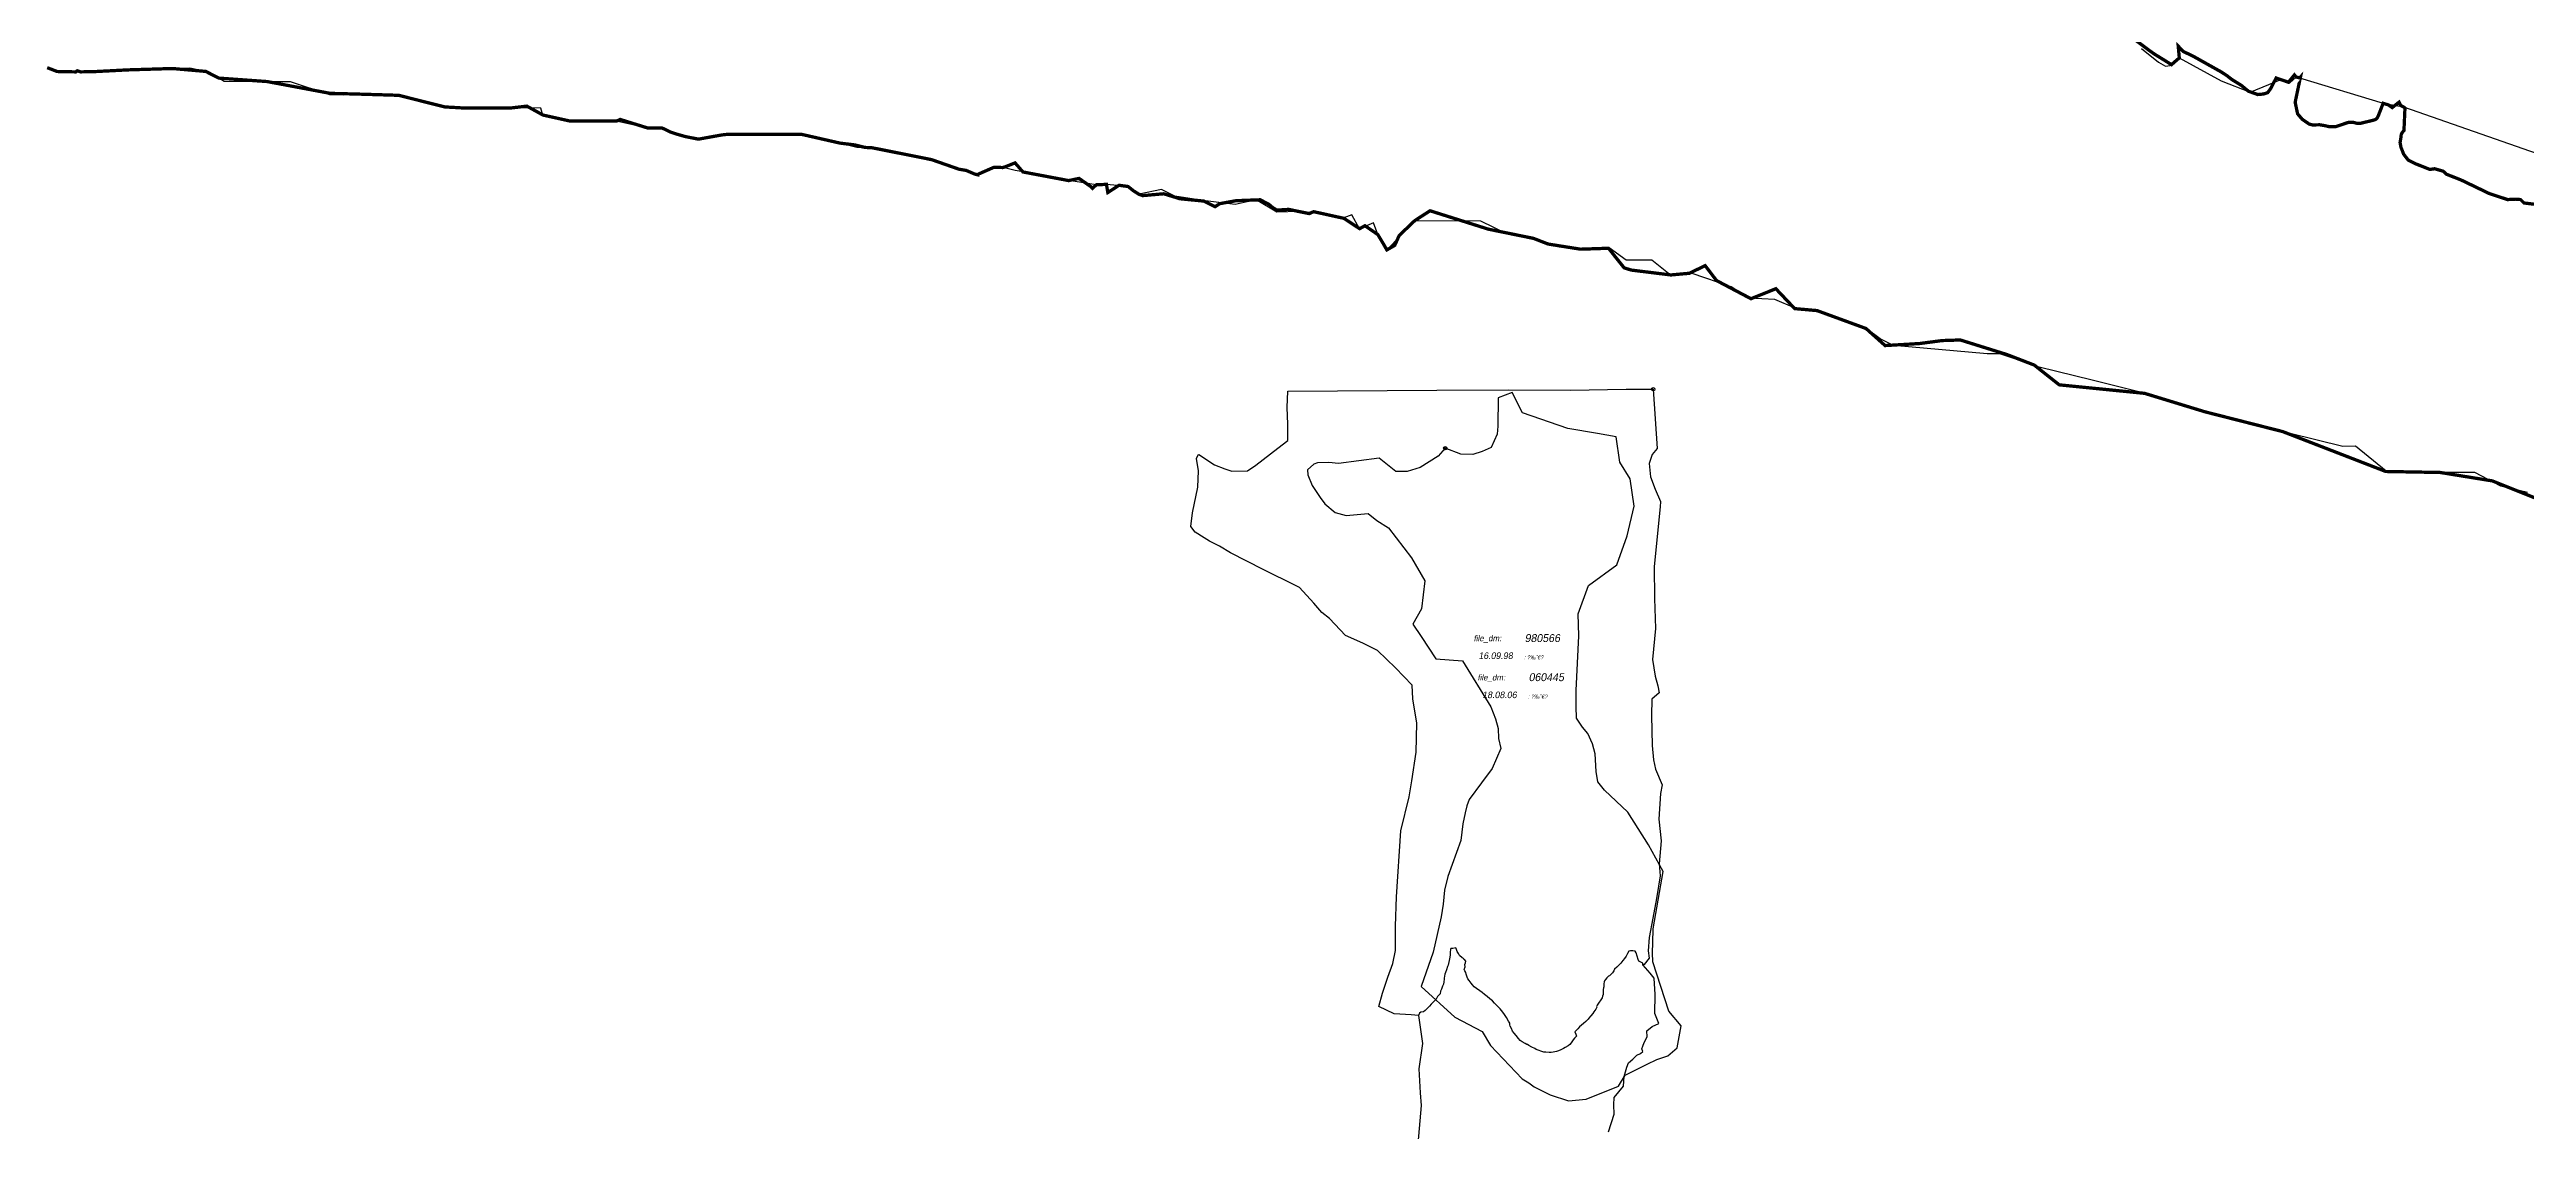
# Model space of a CAD drawing. Header units: metres. Extents: x 116000 to 284092, y 365136 to 804542.
# Drawn here: x 232228 to 235986, y 715798 to 717440 of the extents above; entities that cross this region are included whole.
import ezdxf
from ezdxf.enums import TextEntityAlignment as Align

# ---------------------------------------------------------------- set-up
doc = ezdxf.new("R2010")
doc.units = ezdxf.units.M
doc.header["$LTSCALE"] = 0.075
for name, color, linetype in [('060445', 6, 'Continuous'), ('080732', 30, 'Continuous'), ('10', 7, 'Continuous'), ('4', 7, 'Continuous'), ('7', 7, 'Continuous'), ('980566', 3, 'Continuous')]:
    doc.layers.add(name, color=color, linetype=linetype)
doc.styles.add('HEBTXT', font='HEBTXT.shx')

# ---------------------------------------------------------------- blocks, each defined once
blk = doc.blocks.new('DM_AREA')
at = {"layer": '10'}
blk.add_circle((0, 0), 2.5, dxfattribs=at)
at = {"layer": '4', "style": 'HEBTXT', "oblique": 10}
blk.add_attdef('DATE', text='', height=10, dxfattribs=at).set_placement((9.9, 86.8), align=Align.RIGHT)
at = {"layer": '4', "style": 'HEBTXT', "oblique": 10, "flags": 8}
blk.add_attdef('DATAtxt', text='', height=6, dxfattribs=at).set_placement((41.8, 89.2), align=Align.MIDDLE)
at = {"layer": '7', "style": 'HEBTXT', "oblique": 10, "flags": 8}
blk.add_attdef('file_txt', text='', height=9, dxfattribs=at).set_placement((-28.4, 117.1), align=Align.MIDDLE)
at = {"layer": '7', "style": 'HEBTXT', "oblique": 10}
blk.add_attdef('FILE_DM', (28.1, 112.6), '', height=12, dxfattribs=at)

msp = doc.modelspace()

# ---------------------------------------------------------------- linework, layer by layer
at = {"layer": '060445', "color": 6, "flags": 128}
msp.add_lwpolyline([(234305.4, 715973.8), (234294.5, 715974.6), (234268.6, 715976.5), (234245.3, 715987.3), (234251, 716007.8), (234259, 716032.1), (234266.6, 716052.6), (234270.5, 716072.6), (234270.7, 716109.5), (234272.2, 716153.6), (234278.6, 716254), (234291.1, 716305.5), (234295.5, 716329.9), (234302, 716373.3), (234302.8, 716417.6), (234296.6, 716454.5), (234296, 716474.9), (234270.4, 716501.4), (234243.2, 716527.7), (234221, 716538.6), (234194.7, 716550.5), (234170.5, 716576.1), (234158.8, 716585.2), (234146.6, 716599.7), (234124.8, 716623.4), (234119.9, 716625.9), (234069.6, 716650.7), (234020.1, 716675.9), (234003.3, 716686.1), (233988.4, 716693.4), (233980.4, 716698.5), (233966.4, 716707.3), (233960.1, 716715.9), (233962.8, 716736.5), (233970.8, 716775.6), (233971.6, 716800.4), (233968.4, 716819.3), (233971.1, 716824.9), (233972.1, 716825.1), (233995.9, 716809.7), (234011.8, 716803.4), (234022.4, 716800.1), (234045.9, 716800.3), (234058.4, 716808.8), (234092, 716835), (234107, 716846.4), (234107, 716871.2), (234106.4, 716896.5), (234107, 716921.2), (234333.4, 716922.6), (234441.6, 716923.2), (234536.2, 716922.6), (234620.6, 716924.3), (234661.5, 716924.3), (234667.5, 716834.4), (234659.9, 716825), (234655.6, 716811.3), (234657.3, 716791.1), (234664.4, 716772.5), (234672.4, 716753.7), (234672.2, 716745.6), (234663, 716655.2), (234663.6, 716606.6), (234664.9, 716561.2), (234660.3, 716514.2), (234664.6, 716488.7), (234668.5, 716473.9), (234670.5, 716463.4), (234659.3, 716453.7), (234658.9, 716429.2), (234660.2, 716383.6), (234661.9, 716361.8), (234665, 716347.5), (234675.2, 716323.7), (234672.5, 716310.7), (234670.3, 716271.6), (234673.5, 716238.7), (234670.6, 716203.8), (234672, 716185.7), (234666.6, 716151.3), (234660.8, 716121.5), (234655.2, 716091.9), (234654.1, 716071.8), (234655.2, 716060.8), (234647.7, 716051), (234646.4, 716050), (234646, 716050.1), (234645.6, 716053.2), (234642.7, 716054.7), (234639.8, 716056.2), (234638.8, 716058.8), (234637.2, 716063.8), (234635.5, 716068.7), (234634.4, 716071.3), (234630.8, 716071.7), (234627.1, 716071.8), (234624.6, 716071.6), (234622.6, 716067.7), (234620.7, 716063.7), (234618.2, 716060.4), (234615.6, 716057), (234612.3, 716053.2), (234609, 716049.4), (234606.5, 716047.1), (234603, 716044), (234601.6, 716041.5), (234599.7, 716038.3), (234597.4, 716036.2), (234595, 716034.1), (234593.9, 716033.6), (234591, 716030.7), (234589.2, 716028.6), (234587.5, 716026.4), (234587.1, 716025.1), (234586.8, 716021.3), (234586.5, 716017.5), (234585.9, 716015.9), (234585.8, 716013.1), (234585.7, 716008.4), (234585.6, 716005.6), (234584.8, 716003), (234584, 716000.5), (234581.9, 715997.5), (234578.4, 715992.4), (234576.3, 715989.4), (234575.7, 715987.6), (234575.9, 715986.2), (234574.9, 715984.6), (234574.3, 715983.6), (234571.6, 715979.4), (234569.9, 715976.8), (234566.7, 715973), (234563.5, 715969.2), (234563.3, 715968.3), (234562.2, 715967.6), (234559.1, 715964.6), (234555.9, 715961.7), (234552.8, 715959.2), (234549.8, 715956.7), (234547.2, 715953.3), (234544.9, 715951.2), (234542.8, 715949), (234544.1, 715945.6), (234545.4, 715942.2), (234542.1, 715939.4), (234540.1, 715936.7), (234536.9, 715932.2), (234534.9, 715929.5), (234532.4, 715927.8), (234528, 715925.1), (234525.3, 715923.5), (234521.5, 715921.6), (234517.6, 715919.9), (234514.6, 715919.2), (234509.7, 715918.2), (234506.7, 715917.6), (234503.6, 715917.7), (234498.6, 715917.9), (234495.6, 715918.1), (234492.4, 715919.1), (234487.2, 715921), (234484.1, 715922.2), (234481.7, 715923.5), (234477.4, 715925.9), (234473, 715928.3), (234470.7, 715929.6), (234469.7, 715929.7), (234467.1, 715931.3), (234462.7, 715934), (234459.8, 715935.8), (234457.1, 715939), (234453.6, 715943.4), (234450.8, 715946.8), (234448.2, 715950.2), (234446.4, 715953.8), (234444.7, 715957.4), (234444.2, 715959.6), (234443.8, 715961.9), (234442, 715965.2), (234438.9, 715970.6), (234437, 715973.8), (234434.9, 715976.7), (234431.4, 715981.3), (234429.2, 715984.1), (234426, 715987.4), (234420.7, 715992.6), (234417.5, 715995.8), (234413.5, 715999.2), (234409.5, 716002.6), (234405.8, 716005.6), (234402, 716008.6), (234398.7, 716011), (234393.4, 716014.9), (234390.1, 716017.3), (234390.1, 716017.3), (234387.2, 716020.3), (234385.3, 716022.8), (234382.2, 716026.9), (234380.4, 716029.5), (234379.5, 716032), (234378, 716036.3), (234377.1, 716038.8), (234375.9, 716041.3), (234374.8, 716043.8), (234376, 716047.6), (234375.8, 716051.3), (234376.5, 716053.7), (234377.1, 716056), (234375.1, 716058.7), (234374.3, 716059.3), (234373.9, 716060.3), (234371.5, 716061.2), (234367.8, 716064.7), (234365.9, 716067.8), (234364.1, 716071), (234363, 716074), (234362.2, 716076.2), (234357.6, 716075.5), (234354.5, 716075.6), (234354.2, 716073.7), (234353.7, 716069.9), (234353.3, 716065.4), (234352.7, 716059.8), (234352.1, 716057.1), (234351.1, 716052.8), (234350.5, 716050.3), (234349.6, 716047.9), (234348, 716043.3), (234346.3, 716038.8), (234345.5, 716036.3), (234344.9, 716033.4), (234344.4, 716030.4), (234344.6, 716028.7), (234344, 716025), (234343.3, 716021.3), (234342.1, 716018.4), (234340.2, 716013.7), (234339, 716010.8), (234338.3, 716006.7), (234334.3, 716002.8), (234333.2, 716000.8), (234332.1, 715998.7), (234329.3, 715995.7), (234324.8, 715990.8), (234322, 715987.8), (234319.6, 715985.4), (234315.6, 715981.4), (234313.2, 715979.1), (234309.2, 715978.6), (234307.2, 715977.4), (234305.4, 715973.8)], close=True, dxfattribs=at)
msp.add_lwpolyline([(234593.7, 715797), (234602.2, 715824.1), (234601.8, 715838.3), (234602.2, 715849.1), (234616.3, 715866.7), (234617.1, 715874.3), (234617.7, 715881.4), (234619.3, 715888.3), (234621.4, 715895.2), (234624, 715902.1), (234630.5, 715907.6), (234636.9, 715913.7), (234642.5, 715916), (234645.9, 715919.1), (234644.2, 715923), (234645.6, 715927.2), (234647.6, 715932.6), (234652.6, 715941.6), (234651.8, 715950.5), (234660.2, 715957), (234670, 715961.5), (234664.2, 715976.7), (234664.3, 716005.6), (234663, 716030.6), (234656.7, 716038.2), (234646.4, 716050), (234646, 716050.1), (234645.6, 716053.2), (234642.7, 716054.7), (234639.8, 716056.2), (234638.8, 716058.8), (234637.2, 716063.8), (234635.5, 716068.7), (234634.4, 716071.3), (234630.8, 716071.7), (234627.1, 716071.8), (234624.6, 716071.6), (234622.6, 716067.7), (234620.7, 716063.7), (234618.2, 716060.4), (234615.6, 716057), (234612.3, 716053.2), (234609, 716049.4), (234606.5, 716047.1), (234603, 716044), (234601.6, 716041.5), (234599.7, 716038.3), (234597.4, 716036.2), (234595, 716034.1), (234593.9, 716033.6), (234591, 716030.7), (234589.2, 716028.6), (234587.5, 716026.4), (234587.1, 716025.1), (234586.8, 716021.3), (234586.5, 716017.5), (234585.9, 716015.9), (234585.8, 716013.1), (234585.7, 716008.4), (234585.6, 716005.6), (234584.8, 716003), (234584, 716000.5), (234581.9, 715997.5), (234578.4, 715992.4), (234576.3, 715989.4), (234575.7, 715987.6), (234575.9, 715986.2), (234574.9, 715984.6), (234574.3, 715983.6), (234571.6, 715979.4), (234569.9, 715976.8), (234566.7, 715973), (234563.5, 715969.2), (234563.3, 715968.3), (234562.2, 715967.6), (234559.1, 715964.6), (234555.9, 715961.7), (234552.8, 715959.2), (234549.8, 715956.7), (234547.2, 715953.3), (234544.9, 715951.2), (234542.8, 715949), (234544.1, 715945.6), (234545.4, 715942.2), (234542.1, 715939.4), (234540.1, 715936.7), (234536.9, 715932.2), (234534.9, 715929.5), (234532.4, 715927.8), (234528, 715925.1), (234525.3, 715923.5), (234521.5, 715921.6), (234517.6, 715919.9), (234514.6, 715919.2), (234509.7, 715918.2), (234506.7, 715917.6), (234503.6, 715917.7), (234498.6, 715917.9), (234495.6, 715918.1), (234492.4, 715919.1), (234487.2, 715921), (234484.1, 715922.2), (234481.7, 715923.5), (234477.4, 715925.9), (234473, 715928.3), (234470.7, 715929.6), (234469.7, 715929.7), (234467.1, 715931.3), (234462.7, 715934), (234459.8, 715935.8), (234457.1, 715939), (234453.6, 715943.4), (234450.8, 715946.8), (234448.2, 715950.2), (234446.4, 715953.8), (234444.7, 715957.4), (234444.2, 715959.6), (234443.8, 715961.9), (234442, 715965.2), (234438.9, 715970.6), (234437, 715973.8), (234434.9, 715976.7), (234431.4, 715981.3), (234429.2, 715984.1), (234426, 715987.4), (234420.7, 715992.6), (234417.5, 715995.8), (234413.5, 715999.2), (234409.5, 716002.6), (234405.8, 716005.6), (234402, 716008.6), (234398.7, 716011), (234393.4, 716014.9), (234390.1, 716017.3), (234390.1, 716017.3), (234387.2, 716020.3), (234385.3, 716022.8), (234382.2, 716026.9), (234380.4, 716029.5), (234379.5, 716032), (234378, 716036.3), (234377.1, 716038.8), (234375.9, 716041.3), (234374.8, 716043.8), (234376, 716047.6), (234375.8, 716051.3), (234376.5, 716053.7), (234377.1, 716056), (234375.1, 716058.7), (234374.3, 716059.3), (234373.9, 716060.3), (234371.5, 716061.2), (234367.8, 716064.7), (234365.9, 716067.8), (234364.1, 716071), (234363, 716074), (234362.2, 716076.2), (234357.6, 716075.5), (234354.5, 716075.6), (234354.2, 716073.7), (234353.7, 716069.9), (234353.3, 716065.4), (234352.7, 716059.8), (234352.1, 716057.1), (234351.1, 716052.8), (234350.5, 716050.3), (234349.6, 716047.9), (234348, 716043.3), (234346.3, 716038.8), (234345.5, 716036.3), (234344.9, 716033.4), (234344.4, 716030.4), (234344.6, 716028.7), (234344, 716025), (234343.3, 716021.3), (234342.1, 716018.4), (234340.2, 716013.7), (234339, 716010.8), (234338.3, 716006.7), (234334.3, 716002.8), (234333.2, 716000.8), (234332.1, 715998.7), (234329.3, 715995.7), (234324.8, 715990.8), (234322, 715987.8), (234319.6, 715985.4), (234315.6, 715981.4), (234313.2, 715979.1), (234309.2, 715978.6), (234307.2, 715977.4), (234305.4, 715973.8), (234311.4, 715931), (234306, 715892.8), (234308.1, 715856.2), (234309.7, 715837), (234304.3, 715779.2)], dxfattribs=at)
at = {"layer": '080732', "color": 30, "const_width": 5, "elevation": 63.9, "flags": 128}
for points in [[(235373.4, 717469), (235411.9, 717440.1), (235421.2, 717433.4), (235447.9, 717416.9), (235459.7, 717427.1), (235458.1, 717444.9), (235465.7, 717436.9), (235480.9, 717429.6), (235523.7, 717405.6), (235531.8, 717400.3), (235539.2, 717394.5), (235554, 717385.3), (235564.5, 717376.6), (235578.8, 717371.5), (235587.4, 717372.3), (235593.9, 717374.4), (235598.2, 717380.4), (235606.7, 717396.6), (235625.3, 717390.2), (235634.4, 717401.3), (235636.9, 717398.1), (235642.3, 717396.8), (235643.6, 717398.2), (235635.5, 717359.8), (235639.2, 717342.2), (235646.2, 717334), (235656.9, 717326.6), (235662.6, 717325.2), (235667.7, 717325.5), (235672.7, 717325.6), (235679.6, 717324.5), (235687.8, 717322.6), (235697.5, 717322.9), (235715.7, 717329.1), (235723.6, 717329.3), (235728.5, 717328), (235733.6, 717327.6), (235754.4, 717332.6), (235757.2, 717333.5), (235759.5, 717335.4), (235761.4, 717338.6), (235769, 717358.2), (235777.2, 717355.7), (235782.7, 717351.7), (235793.1, 717359.9), (235795.5, 717355), (235799.7, 717352.9), (235802.1, 717350.9), (235800.6, 717317), (235797.5, 717313.2), (235796.4, 717310.6), (235796, 717306.3), (235794.7, 717298.9), (235794.7, 717298.9), (235795.9, 717291.8), (235800.1, 717281), (235806.9, 717272.2), (235817, 717266.9), (235840, 717257.8), (235847, 717258.9), (235860, 717255.2), (235865.2, 717250.5), (235887.1, 717241.9), (235929.7, 717221.4), (235957.7, 717212.1), (235970.1, 717212.7), (235977.5, 717212.1), (235982.7, 717206.9), (236040, 717200.1)], [(236159.5, 716695.2), (235934.8, 716785.1), (235855.7, 716797.9), (235773, 716799.4), (235616.8, 716859.9), (235498.6, 716890), (235407.1, 716918), (235277.6, 716930.9), (235239.7, 716960.9), (235197.9, 716977), (235127.5, 716999), (235100, 716998.1), (235065.6, 716993.6), (235013.4, 716990.5), (234984.4, 717016.4), (234910.1, 717043.6), (234876.2, 717046.6), (234847.6, 717076.8), (234809.9, 717061.6), (234757.6, 717089.2), (234740.4, 717111.8), (234716.2, 717100.2), (234688.3, 717097.7), (234628.1, 717105.1), (234617.4, 717108.5), (234593.7, 717138.2), (234551.2, 717136.8), (234502.1, 717144.6), (234479.9, 717153.2), (234411.3, 717167.2), (234323, 717195.1), (234299.7, 717180.1), (234276.1, 717157.5), (234269.4, 717142.6), (234257.4, 717135.7), (234252.5, 717144.3), (234243.7, 717159), (234224.2, 717172.4), (234216.1, 717167.9), (234192.3, 717183.6), (234146.5, 717193.7), (234139.3, 717190.9), (234124.3, 717193.9), (234108.5, 717197.2), (234090.4, 717196.1), (234084.1, 717200.1), (234078.4, 717204.9), (234065.2, 717211.8), (234028.7, 717210.4), (234004, 717205.9), (233996.8, 717201.3), (233979.6, 717209.8), (233943.1, 717213.4), (233918.9, 717220.9), (233886.9, 717218.1), (233881.4, 717220.1), (233873, 717225.4), (233864.9, 717231.9), (233851.1, 717233.8), (233834.1, 717222.8), (233832, 717235.2), (233816.5, 717234.5), (233810.9, 717229.1), (233808.4, 717231.7), (233790.4, 717244.2), (233774.7, 717240.9), (233705.3, 717254), (233693.3, 717267.8), (233679, 717262), (233674.6, 717260.7), (233661.6, 717261.2), (233649.6, 717256), (233637.2, 717250.5), (233637, 717249.6), (233631.7, 717251), (233619.3, 717256.3), (233608.2, 717258.2), (233567, 717272.6), (233551.9, 717275.7), (233491.1, 717287.8), (233476, 717290.8), (233465.9, 717291.2), (233450.3, 717295), (233427.7, 717297.8), (233369.4, 717311.1), (233268.8, 717311.1), (233262.7, 717311.1), (233256.7, 717311.1), (233248.7, 717310.2), (233239.1, 717308.5), (233213, 717303.8), (233193.6, 717307.6), (233180.8, 717311.2), (233171, 717314.4), (233158.1, 717320.6), (233136, 717320.7), (233094.3, 717333.7), (233088.7, 717331.2), (233018.3, 717331.2), (232977.1, 717340.4), (232952.6, 717353.9), (232928.3, 717351.1), (232884.1, 717351.1), (232856.4, 717351.1), (232828.2, 717352.7), (232758.3, 717370.3), (232729.7, 717371.2), (232692.6, 717372.3), (232654.2, 717373.3), (232558.7, 717391.2), (232485.5, 717396.4), (232465.4, 717406.6), (232414.9, 717411), (232346.5, 717408.9), (232298.7, 717406.4), (232275.7, 717405.9), (232270.6, 717407.6), (232268.4, 717405.9), (232244.3, 717406.3), (232239.9, 717406.5), (232224.9, 717412.3)]]:
    msp.add_lwpolyline(points, dxfattribs=at)
at = {"layer": '080732', "color": 140, "elevation": 60, "flags": 128}
for points in [[(235402.4, 717441.5), (235428, 717420.8), (235438.9, 717414.8), (235449.2, 717415.9), (235459.7, 717427.1), (235523.2, 717392.1), (235567, 717374.9), (235615.4, 717394.7), (235627.5, 717389.2), (235636.9, 717398.1), (235642.3, 717396.8), (235769, 717358.2), (235799.7, 717352.9), (236119.8, 717241)], [(235987.9, 716767.7), (235947.8, 716777.2), (235908.3, 716797.8), (235855.7, 716797.9), (235773.5, 716799.9), (235727.3, 716837.8), (235707.8, 716837.2), (235627.8, 716857.2), (235495.5, 716892), (235406.6, 716918.3), (235327.3, 716937.8), (235247.3, 716957.8), (235239.7, 716960.9), (235230.2, 716963.6), (235187.3, 716977.8), (235168.3, 716977.8), (235025.9, 716990.8), (235005.7, 717000.8), (234983.9, 717016.9), (234906, 717044.6), (234876.7, 717047.1), (234845.9, 717060.6), (234806.4, 717062.4), (234780, 717079.5), (234720.5, 717100), (234687.3, 717097.7), (234659.5, 717120), (234620.5, 717120), (234594.9, 717138.9), (234551.7, 717137.2), (234519.5, 717140), (234503.1, 717144.6), (234479.9, 717153.2), (234439.5, 717160), (234400, 717179.5), (234300.5, 717180), (234257.4, 717135.7), (234243.7, 717159), (234237.4, 717177), (234216.1, 717167.9), (234204.4, 717188.9), (234192.3, 717184.6), (234149.3, 717193.3), (234140.2, 717188.9), (234124.3, 717193.9), (234090.4, 717192.9), (234059, 717211.6), (234027.3, 717204.7), (233978.3, 717210.9), (233935.6, 717217.2), (233915.3, 717227.4), (233881.4, 717220.1), (233864.9, 717231.9), (233832, 717235.2), (233816.5, 717234.5), (233774.7, 717240.9), (233751.6, 717245.4), (233728.4, 717249.7), (233705.3, 717254), (233693.4, 717256.3), (233679.5, 717260), (233666.9, 717261), (233661.5, 717261.5), (233658.4, 717260.2), (233637, 717249.6), (233608.2, 717258.2), (233574.5, 717271.2), (233567, 717272.6), (233551.9, 717275.7), (233491.1, 717287.8), (233476, 717290.8), (233465.9, 717291.2), (233453.5, 717291.2), (233427.7, 717297.8), (233369.4, 717311.1), (233353.5, 717311.2), (233333.5, 717311.2), (233268.8, 717311.1), (233248.7, 717310.2), (233220, 717305), (233196.6, 717305.9), (233158.1, 717320.6), (233136, 717320.7), (233088.7, 717331.2), (233074, 717330.8), (233033.5, 717331.2), (233014, 717331.2), (232977.1, 717340.4), (232974, 717350.8), (232928.3, 717351.1), (232894, 717351.2), (232874, 717350.8), (232854.5, 717351.2), (232833.5, 717351.2), (232828.2, 717352.7), (232805.1, 717358.5), (232781.5, 717364.3), (232754.5, 717371.2), (232733.5, 717371.2), (232729.7, 717371.2), (232714, 717371.2), (232694, 717371.2), (232674, 717370.8), (232653.5, 717371.2), (232594, 717390.6), (232574, 717390.8), (232493.5, 717391.2), (232485.5, 717396.4), (232465.4, 717406.6), (232441.4, 717411.3), (232394, 717410.8), (232310.3, 717407.1), (232248.5, 717406.1), (232236.8, 717407.8), (232226.8, 717411.4)]]:
    msp.add_lwpolyline(points, dxfattribs=at)
at = {"layer": '980566', "color": 3, "flags": 128}
msp.add_lwpolyline([(234422.3, 716423.9), (234426.2, 716409.5), (234426.9, 716394.3), (234430.2, 716379.2), (234417, 716348.5), (234400.8, 716326.9), (234382.4, 716301.5), (234378.8, 716291.9), (234376.2, 716281.3), (234372.6, 716264.8), (234369.5, 716239.2), (234349.7, 716184.6), (234345.1, 716164.2), (234343, 716142.5), (234339.7, 716123.3), (234327.8, 716069.7), (234309.4, 716017.8), (234360.8, 715971.1), (234402.1, 715949.7), (234414.7, 715928.2), (234462.7, 715877.7), (234472.8, 715871.4), (234481, 715865.6), (234505.3, 715853.4), (234533.1, 715844.2), (234559.9, 715846.9), (234608.9, 715866.3), (234619.1, 715883), (234652.2, 715900), (234666.9, 715907.2), (234683.5, 715912.6), (234698.1, 715924.5), (234704.1, 715958.1), (234685, 715980.2), (234661.2, 716055), (234660.5, 716068.9), (234661, 716084.4), (234661.6, 716105.1), (234676.5, 716192.2), (234654.6, 716232.6), (234622.9, 716282.2), (234587.4, 716315.5), (234577.6, 716328.3), (234575, 716343.9), (234573.4, 716370.9), (234569.6, 716386.1), (234562.5, 716401.9), (234554.2, 716411.4), (234545.4, 716425.1), (234544.4, 716442.6), (234544.5, 716467), (234548.7, 716549.8), (234547.5, 716583.6), (234563.4, 716626.6), (234606.1, 716657.9), (234622.2, 716701.5), (234632.5, 716746.7), (234626.8, 716788.4), (234611, 716813.7), (234605.4, 716851.9), (234577, 716857.3), (234532, 716864.5), (234463.2, 716888.2), (234447.8, 716919.5), (234426.5, 716911.3), (234425.8, 716868.4), (234424.6, 716855.9), (234415.6, 716836), (234401.8, 716829.9), (234387.7, 716825.3), (234369.7, 716825.7), (234346.1, 716834.7), (234335.3, 716822.9), (234307.9, 716805.3), (234288.3, 716799.6), (234270.8, 716799.2), (234245.8, 716819.5), (234184.1, 716811.7), (234169.6, 716812.9), (234152.4, 716812.6), (234146.8, 716810.4), (234137, 716801.9), (234137.3, 716794.1), (234144.1, 716778.3), (234156, 716760.1), (234163.2, 716750.3), (234179.1, 716737), (234195.6, 716732.7), (234229.3, 716735.5), (234242.1, 716725.2), (234259.9, 716713.9), (234294.6, 716668.3), (234315.1, 716633.5), (234310.2, 716590.9), (234297, 716567.9), (234309.5, 716548.8), (234331.9, 716515.3), (234372.1, 716512), (234415, 716442.4), (234422.3, 716423.9)], close=True, dxfattribs=at)

# ---------------------------------------------------------------- block references
at = {"layer": '060445', "color": 7}
ref = msp.add_blockref('DM_AREA', (234661.5, 716924.3), dxfattribs=at)
ref.add_attrib('FILE_DM', '060445', (234472.6, 716481.2), dxfattribs={"layer": '7', "color": 6, "height": 12, "style": 'HEBTXT', "oblique": 10})
ref.add_attrib('DATE', '18.08.06', dxfattribs={"layer": '4', "color": 6, "height": 10, "style": 'HEBTXT', "oblique": 10}).set_placement((234454.4, 716455.4), align=Align.RIGHT)
ref.add_attrib('file_txt', 'file_dm:', dxfattribs={"layer": '7', "color": 6, "height": 9, "style": 'HEBTXT', "oblique": 10}).set_placement((234416.1, 716485.7), align=Align.MIDDLE)
ref.add_attrib('DATAtxt', ': \x8a‰˜€\x9a', dxfattribs={"layer": '4', "color": 6, "height": 6, "style": 'HEBTXT', "oblique": 10}).set_placement((234486.3, 716457.8), align=Align.MIDDLE)
at = {"layer": '980566', "color": 7}
ref = msp.add_blockref('DM_AREA', (234346.1, 716834.7), dxfattribs=at)
ref.add_attrib('FILE_DM', '980566', (234466.6, 716540.6), dxfattribs={"layer": '7', "color": 3, "height": 12, "style": 'HEBTXT', "oblique": 10})
ref.add_attrib('DATE', '16.09.98', dxfattribs={"layer": '4', "color": 3, "height": 10, "style": 'HEBTXT', "oblique": 10}).set_placement((234448.5, 716514.8), align=Align.RIGHT)
ref.add_attrib('file_txt', 'file_dm:', dxfattribs={"layer": '7', "color": 3, "height": 9, "style": 'HEBTXT', "oblique": 10}).set_placement((234410.2, 716545.2), align=Align.MIDDLE)
ref.add_attrib('DATAtxt', ': \x8a‰˜€\x9a', dxfattribs={"layer": '4', "color": 3, "height": 6, "style": 'HEBTXT', "oblique": 10}).set_placement((234480.3, 716517.3), align=Align.MIDDLE)

doc.saveas('drawing.dxf')
